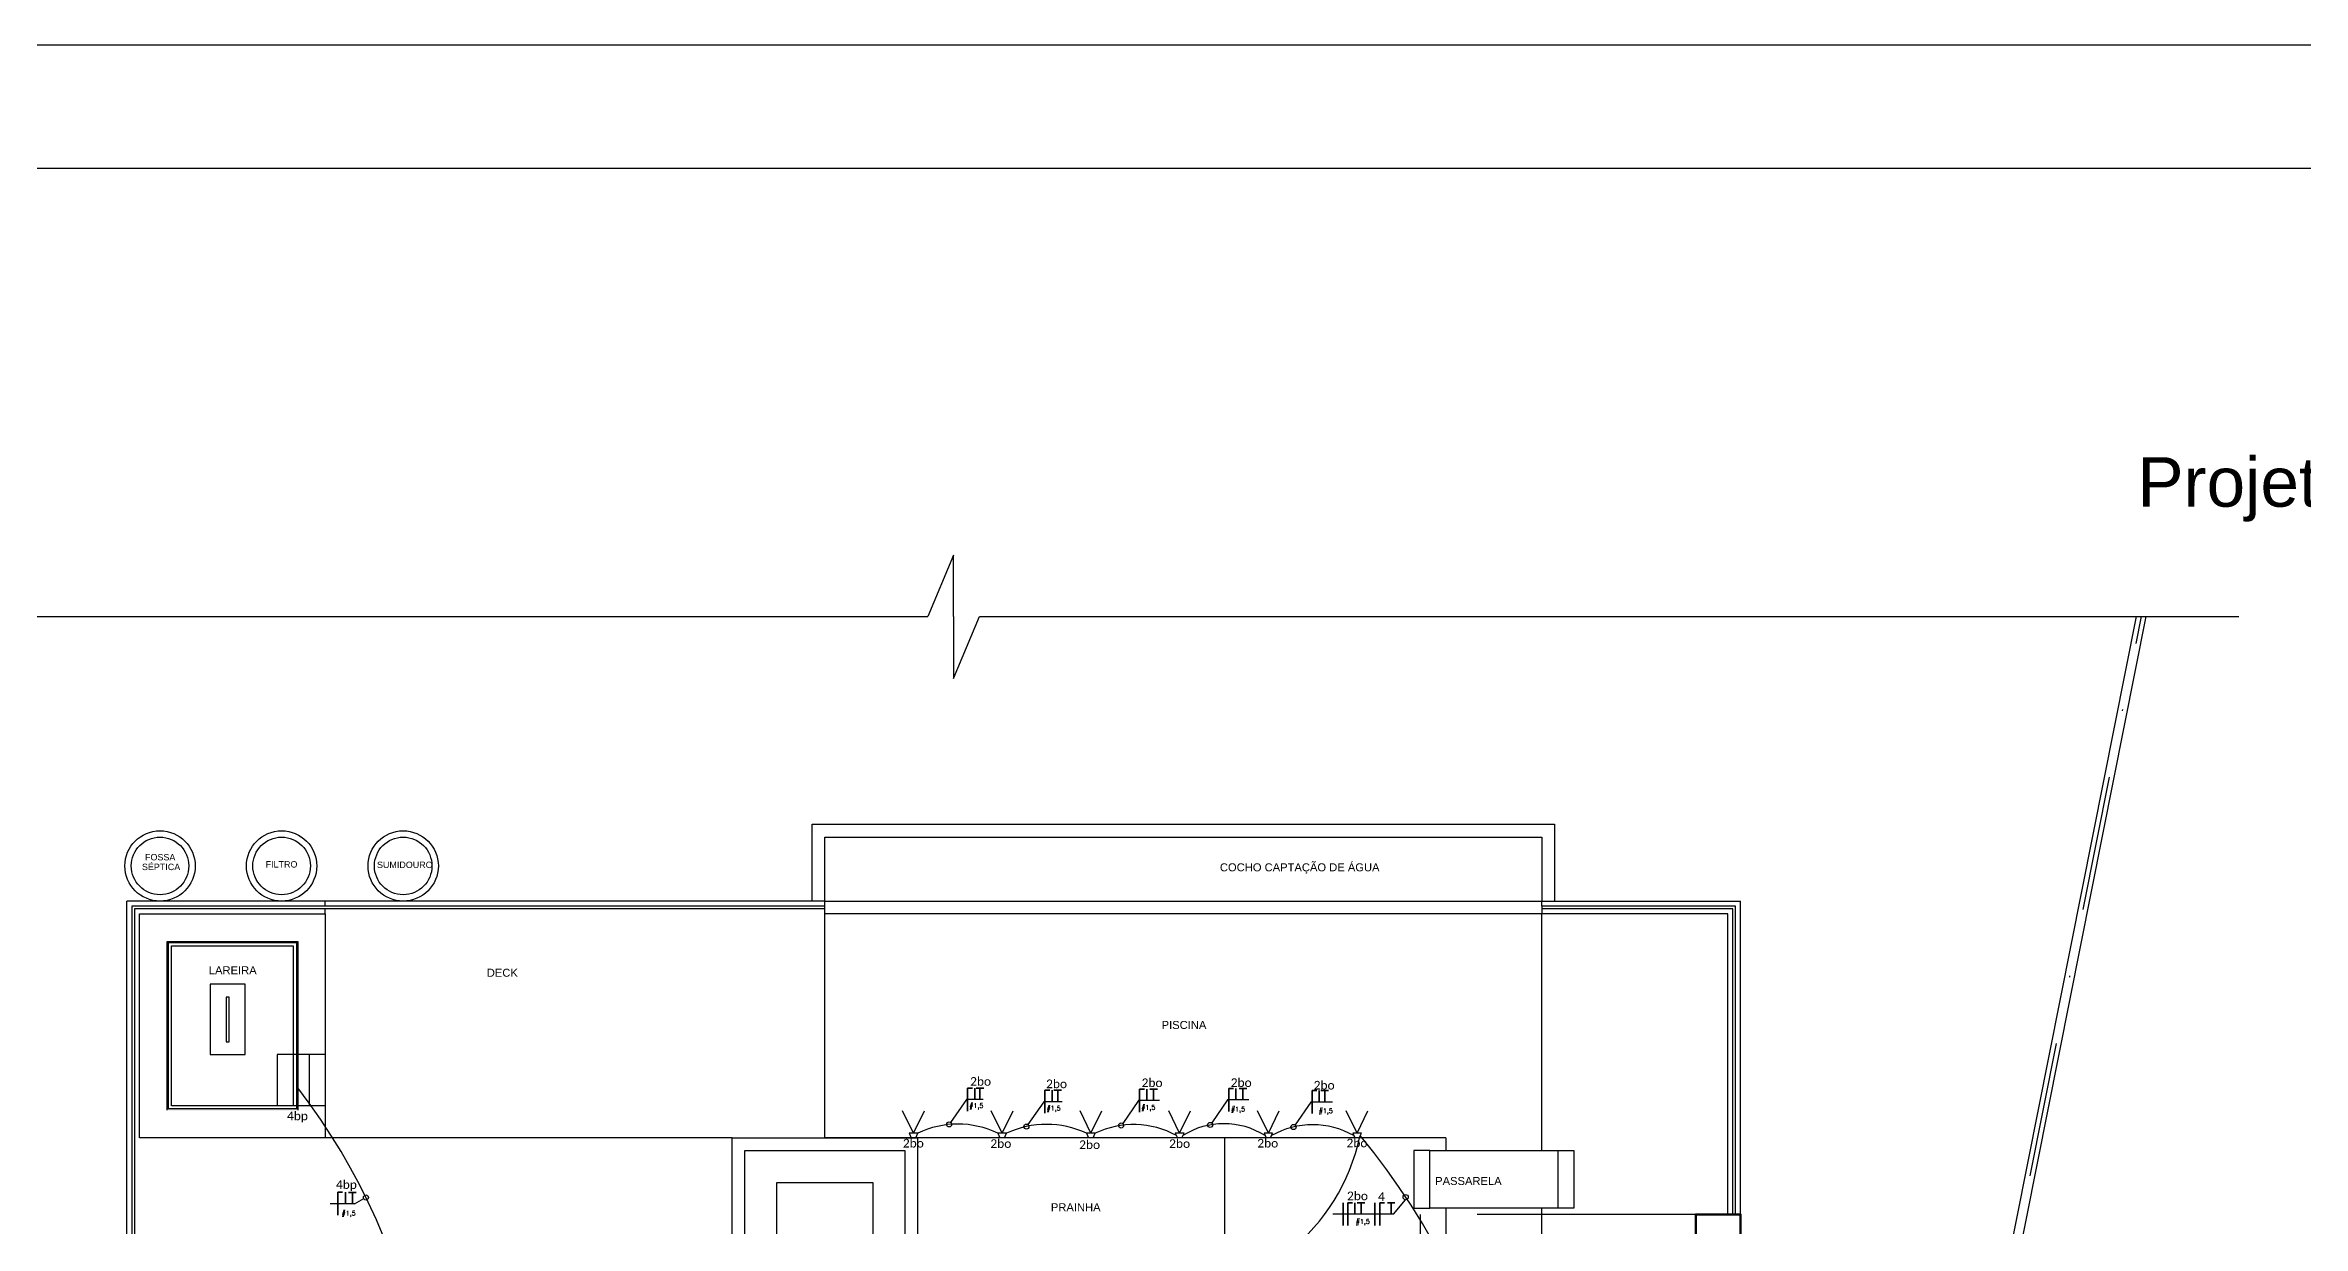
# Model space of a CAD drawing. Header units: millimetres. Extents: x 2775 to 3964, y 1473 to 2314.
# Drawn here: x 2872.3 to 3055.9, y 2218.2 to 2314.3 of the extents above; entities that cross this region are included whole.
import ezdxf

# ---------------------------------------------------------------- set-up
doc = ezdxf.new("R2010")
doc.units = ezdxf.units.MM
for name, pattern in [('ACAD_ISO04W100', [30, 24, -3, 0, -3]), ('CONTINUO', [0]), ('DASHDOT', [1, 0.5, -0.25, 0, -0.25]), ('DASHDOT2', [0.5, 0.25, -0.125, 0, -0.125]), ('DASHEDX2', [38.1, 25.4, -12.7]), ('HIDDEN', [0.375, 0.25, -0.125])]:
    doc.linetypes.add(name, pattern=pattern)
for name, color, linetype in [('01', 254, 'Continuous'), ('02', 7, 'Continuous'), ('03', 254, 'Continuous'), ('04', 4, 'Continuous'), ('07', 7, 'Continuous'), ('COTA', 7, 'Continuous')]:
    doc.layers.add(name, color=color, linetype=linetype)
for name, color, linetype, lineweight in [('06', 252, 'Continuous', 60), ('EJEL05130C', 130, 'Continuous', 30), ('EJEL0550C', 50, 'Continuous', 35), ('EJEL25170TP', 10, 'ACAD_ISO04W100', 25), ('EJELFORMATO', 170, 'Continuous', 25), ('Textos Iluminação', 111, 'DASHDOT2', 50)]:
    doc.layers.add(name, color=color, linetype=linetype, lineweight=lineweight)
doc.styles.add('CALIBRI - MUTABILE 25', font='calibri.ttf', dxfattribs={"height": 25})
doc.styles.add('ROMANS', font='romans', dxfattribs={"height": 0.2})
doc.styles.get("Standard").update_dxf_attribs({"font": 'arial.ttf'})

msp = doc.modelspace()

# ---------------------------------------------------------------- hatches: boundary and pattern name
at = {"layer": '01', "ltscale": 5}
h = msp.add_hatch(color=40, dxfattribs=at)
h.dxf.hatch_style = 1
h.paths.add_polyline_path([(2882.31, 2241.28), (2892.73, 2241.28), (2892.73, 2232.16), (2892.83, 2232.16), (2892.83, 2241.38), (2882.21, 2241.38), (2882.21, 2227.63), (2892.83, 2227.63), (2892.83, 2228), (2892.73, 2228), (2892.73, 2227.74), (2882.31, 2227.74)])
h.paths.add_polyline_path([(2892.83, 2232.16), (2892.73, 2232.16), (2892.73, 2228), (2892.83, 2228)], flags=17)

# ---------------------------------------------------------------- linework, layer by layer
at = {"layer": '01', "linetype": 'DASHDOT', "ltscale": 22}
msp.add_line((2999.29, 2048.88), (3042.81, 2267.81), dxfattribs=at)
at = {"layer": '01', "color": 51, "linetype": 'DASHEDX2', "ltscale": 0.7}
for p, q in [((2882.21, 2241.38), (2892.83, 2241.38)), ((2882.31, 2227.74), (2882.31, 2241.28)), ((2892.73, 2241.28), (2892.73, 2227.74)), ((2892.73, 2227.74), (2882.31, 2227.74))]:
    msp.add_line(p, q, dxfattribs=at)
at = {"layer": '01', "color": 40, "linetype": 'DASHEDX2', "ltscale": 0.7}
for p, q in [((2882.21, 2227.63), (2882.21, 2241.38)), ((2882.31, 2241.28), (2892.73, 2241.28)), ((2892.83, 2241.38), (2892.83, 2227.63)), ((2892.83, 2227.74), (2882.21, 2227.74))]:
    msp.add_line(p, q, dxfattribs=at)
at = {"layer": '01', "ltscale": 5}
for p, q in [((2891.16, 2232.16), (2891.16, 2228)), ((2892.47, 2232.16), (2892.47, 2228))]:
    msp.add_line(p, q, dxfattribs=at)
at = {"layer": '01', "linetype": 'DASHEDX2', "ltscale": 0.7}
for p, q in [((2984.14, 2219.15), (2984.14, 2193.63)), ((3006.56, 2219.15), (2984.14, 2219.15))]:
    msp.add_line(p, q, dxfattribs=at)
at = {"layer": '01', "ltscale": 5}
for points in [[(2888.56, 2237.89), (2885.7, 2237.89), (2885.7, 2232.16), (2888.56, 2232.16)], [(2887.26, 2236.85), (2887, 2236.85), (2887, 2233.2), (2887.26, 2233.2)]]:
    msp.add_lwpolyline(points, close=True, dxfattribs=at)
at = {"layer": '02', "ltscale": 5}
for p, q in [((2946.19, 2272.82), (2944.09, 2267.81)), ((2946.19, 2267.81), (2946.19, 2272.82)), ((2946.19, 2267.81), (2946.19, 2262.79)), ((2946.19, 2262.79), (2948.3, 2267.81)), ((2998.9, 2048.95), (3042.41, 2267.81)), ((2999.67, 2048.79), (3043.21, 2267.81)), ((2935.71, 2244.66), (2878.93, 2244.66)), ((2878.93, 2212.64), (2878.93, 2244.66)), ((2895.07, 2244.24), (2895.07, 2244.66)), ((2935.71, 2243.62), (2935.71, 2244.66)), ((2935.71, 2244.66), (3010.2, 2244.66)), ((2994.03, 2244.24), (2994.03, 2244.66)), ((3010.2, 2219.15), (3010.2, 2244.66)), ((2895.07, 2243.62), (2895.07, 2244.04)), ((3009.16, 2243.62), (2935.71, 2243.62)), ((2935.71, 2225.39), (2935.71, 2243.62)), ((2994.03, 2244.04), (2994.03, 2243.62)), ((2994.03, 2224.35), (2994.03, 2243.62)), ((3009.16, 2219.15), (3009.16, 2243.62)), ((2882.57, 2241.02), (2892.47, 2241.02)), ((2882.57, 2228), (2882.57, 2241.02)), ((2892.47, 2241.02), (2892.47, 2232.16)), ((2895.07, 2232.16), (2891.16, 2232.16)), ((2893.77, 2232.16), (2893.77, 2228)), ((2895.07, 2228), (2882.57, 2228)), ((2986.22, 2225.39), (2935.71, 2225.39))]:
    msp.add_line(p, q, dxfattribs=at)
at = {"layer": '02', "color": 40, "ltscale": 5}
for p, q in [((2942.93, 2225.76), (2942.04, 2227.59)), ((2942.93, 2225.76), (2943.81, 2227.59)), ((2950.14, 2225.76), (2949.25, 2227.59)), ((2950.14, 2225.76), (2951.03, 2227.59)), ((2957.36, 2225.76), (2956.47, 2227.59)), ((2957.36, 2225.76), (2958.25, 2227.59)), ((2964.57, 2225.76), (2963.69, 2227.59)), ((2964.57, 2225.76), (2965.46, 2227.59)), ((2971.79, 2225.76), (2970.9, 2227.59)), ((2971.79, 2225.76), (2972.68, 2227.59)), ((2979.01, 2225.76), (2978.12, 2227.59)), ((2979.01, 2225.76), (2979.89, 2227.59)), ((2943.28, 2225.76), (2942.58, 2225.76)), ((2942.58, 2225.76), (2942.74, 2225.39)), ((2943.11, 2225.39), (2943.28, 2225.76)), ((2950.49, 2225.76), (2949.79, 2225.76)), ((2949.79, 2225.76), (2949.96, 2225.39)), ((2950.33, 2225.39), (2950.49, 2225.76)), ((2957.71, 2225.76), (2957.01, 2225.76)), ((2957.01, 2225.76), (2957.17, 2225.39)), ((2957.54, 2225.39), (2957.71, 2225.76)), ((2964.93, 2225.76), (2964.22, 2225.76)), ((2964.22, 2225.76), (2964.39, 2225.39)), ((2964.76, 2225.39), (2964.93, 2225.76)), ((2972.14, 2225.76), (2971.44, 2225.76)), ((2971.44, 2225.76), (2971.61, 2225.39)), ((2971.97, 2225.39), (2972.14, 2225.76)), ((2979.36, 2225.76), (2978.65, 2225.76)), ((2978.65, 2225.76), (2978.82, 2225.39)), ((2979.19, 2225.39), (2979.36, 2225.76))]:
    msp.add_line(p, q, dxfattribs=at)
at = {"layer": '02', "ltscale": 5}
for points in [[(2832.5, 2267.81), (2944.09, 2267.81)], [(2948.3, 2267.81), (3050.73, 2267.81)], [(2934.67, 2244.66), (2934.67, 2250.91), (2995.07, 2250.91), (2995.07, 2244.66)], [(2935.71, 2244.66), (2935.71, 2249.87), (2994.03, 2249.87), (2994.03, 2244.66)], [(2879.97, 2243.62), (2895.07, 2243.62), (2895.07, 2225.39), (2879.97, 2225.39), (2879.97, 2243.62)], [(2929.2, 2224.35), (2942.22, 2224.35), (2942.22, 2211.33), (2929.2, 2211.33), (2929.2, 2224.35)], [(2984.92, 2224.35), (2983.62, 2224.35), (2983.62, 2219.67), (2984.92, 2219.67)], [(2986.22, 2224.35), (2994.03, 2224.35), (2995.33, 2224.35), (2995.33, 2219.67), (2986.22, 2219.67), (2984.92, 2219.67), (2984.92, 2224.35), (2986.22, 2224.35)], [(2986.22, 2225.39), (2986.22, 2224.35)], [(2995.33, 2224.35), (2996.64, 2224.35), (2996.64, 2219.67), (2995.33, 2219.67)], [(2986.22, 2219.67), (2986.22, 2216.02)], [(2994.03, 2216.02), (2994.03, 2219.67)]]:
    msp.add_lwpolyline(points, dxfattribs=at)
for points in [[(2928.16, 2225.39), (2943.26, 2225.39), (2943.26, 2210.29), (2928.16, 2210.29)], [(2943.26, 2225.39), (2943.26, 2212.38), (2968.26, 2212.38), (2968.26, 2225.39)], [(2931.81, 2221.75), (2939.62, 2221.75), (2939.62, 2213.94), (2931.81, 2213.94)]]:
    msp.add_lwpolyline(points, close=True, dxfattribs=at)
at = {"layer": '02', "linetype": 'HIDDEN', "ltscale": 100}
for centre, radius in [((2881.63, 2247.52), 2.86), ((2881.63, 2247.52), 2.86), ((2881.63, 2247.52), 2.34), ((2891.52, 2247.52), 2.86), ((2891.52, 2247.52), 2.34), ((2901.41, 2247.52), 2.86), ((2901.41, 2247.52), 2.34)]:
    msp.add_circle(centre, radius, dxfattribs=at)
at = {"layer": '03', "ltscale": 5}
for p, q in [((2935.71, 2244.04), (2935.71, 2244.24)), ((2994.03, 2244.24), (2994.03, 2244.04))]:
    msp.add_line(p, q, dxfattribs=at)
for points in [[(2935.71, 2244.24), (2879.34, 2244.24), (2879.34, 2212.64)], [(2935.71, 2244.04), (2879.55, 2244.04), (2879.55, 2212.64)], [(3009.78, 2219.15), (3009.78, 2244.24), (2994.03, 2244.24)], [(3009.58, 2219.15), (3009.58, 2244.04), (2994.03, 2244.04)]]:
    msp.add_lwpolyline(points, dxfattribs=at)
at = {"layer": '06', "ltscale": 5}
msp.add_lwpolyline([(3006.56, 2216.02), (3006.56, 2219.15), (3010.2, 2219.15), (3010.2, 2216.02)], dxfattribs=at)
at = {"layer": '07'}
msp.add_line((2928.16, 2225.39), (2879.97, 2225.39), dxfattribs=at)
at = {"layer": 'EJEL05130C', "ltscale": 5}
for p, q in [((2947.23, 2228.5), (2945.94, 2226.64)), ((2953.52, 2228.33), (2952.23, 2226.47)), ((2961.22, 2228.42), (2959.94, 2226.56)), ((2968.47, 2228.47), (2967.19, 2226.61)), ((2975.25, 2228.3), (2973.97, 2226.44)), ((2897.44, 2220.02), (2895.47, 2220.02)), ((2897.44, 2220.02), (2898.2, 2220.44))]:
    msp.add_line(p, q, dxfattribs=at)
at = {"layer": 'EJEL05130C'}
for p, q in [((2948.59, 2228.5), (2947.23, 2228.5)), ((2955.02, 2228.33), (2953.52, 2228.33)), ((2962.93, 2228.42), (2961.22, 2228.42)), ((2970.2, 2228.47), (2968.47, 2228.47)), ((2977.02, 2228.3), (2975.25, 2228.3)), ((2981.98, 2219.17), (2977.03, 2219.17)), ((2981.98, 2219.17), (2982.96, 2220.35))]:
    msp.add_line(p, q, dxfattribs=at)
at = {"layer": 'EJEL05130C', "ltscale": 5}
for centre in [(2945.82, 2226.48), (2952.11, 2226.3), (2959.81, 2226.39), (2967.06, 2226.44), (2973.84, 2226.27), (2898.38, 2220.53), (2982.96, 2220.56)]:
    msp.add_circle(centre, 0.208, dxfattribs=at)
at = {"layer": 'EJEL0550C', "ltscale": 0.015}
for p, q in [((2947.33, 2227.56), (2947.33, 2229.44)), ((2947.91, 2228.5), (2947.91, 2229.44)), ((2948.33, 2228.5), (2948.33, 2229.44)), ((2953.62, 2227.39), (2953.62, 2229.26)), ((2954.2, 2228.33), (2954.2, 2229.26)), ((2954.66, 2228.33), (2954.66, 2229.26)), ((2961.32, 2227.48), (2961.32, 2229.36)), ((2961.9, 2228.42), (2961.9, 2229.36)), ((2962.46, 2228.42), (2962.46, 2229.36)), ((2968.57, 2227.53), (2968.57, 2229.41)), ((2969.15, 2228.47), (2969.15, 2229.41)), ((2969.72, 2228.47), (2969.72, 2229.41)), ((2975.35, 2227.36), (2975.35, 2229.23)), ((2975.93, 2228.3), (2975.93, 2229.23)), ((2976.38, 2228.3), (2976.38, 2229.23)), ((2896.09, 2219.08), (2896.09, 2220.96)), ((2896.73, 2220.02), (2896.73, 2220.96)), ((2897.28, 2220.02), (2897.28, 2220.95)), ((2977.87, 2218.24), (2977.87, 2220.11)), ((2978.25, 2218.24), (2978.25, 2220.11)), ((2978.82, 2219.17), (2978.82, 2220.11)), ((2979.34, 2219.17), (2979.34, 2220.11)), ((2980.45, 2218.24), (2980.45, 2220.11)), ((2980.85, 2218.24), (2980.85, 2220.11)), ((2981.78, 2219.17), (2981.78, 2220.11))]:
    msp.add_line(p, q, dxfattribs=at)
at = {"layer": 'EJEL0550C'}
for p, q in [((2947.33, 2229.44), (2947.72, 2229.44)), ((2948.33, 2229.44), (2948.02, 2229.44)), ((2948.33, 2229.44), (2948.65, 2229.44)), ((2953.62, 2229.26), (2954.01, 2229.26)), ((2954.66, 2229.26), (2954.35, 2229.26)), ((2954.66, 2229.26), (2954.97, 2229.26)), ((2961.32, 2229.36), (2961.71, 2229.36)), ((2962.46, 2229.36), (2962.15, 2229.36)), ((2962.46, 2229.36), (2962.77, 2229.36)), ((2968.57, 2229.41), (2968.96, 2229.41)), ((2969.72, 2229.41), (2969.41, 2229.41)), ((2969.72, 2229.41), (2970.04, 2229.41)), ((2975.35, 2229.23), (2975.74, 2229.23)), ((2976.38, 2229.23), (2976.07, 2229.23)), ((2976.38, 2229.23), (2976.69, 2229.23)), ((2896.09, 2220.96), (2896.48, 2220.96)), ((2897.28, 2220.95), (2896.96, 2220.95)), ((2897.28, 2220.95), (2897.59, 2220.95)), ((2978.25, 2220.11), (2978.63, 2220.11)), ((2979.34, 2220.11), (2979.02, 2220.11)), ((2979.34, 2220.11), (2979.65, 2220.11)), ((2980.85, 2220.11), (2981.24, 2220.11)), ((2981.78, 2220.11), (2981.47, 2220.11)), ((2981.78, 2220.11), (2982.09, 2220.11))]:
    msp.add_line(p, q, dxfattribs=at)
at = {"layer": 'EJEL25170TP', "ltscale": 5}
for centre, radius, start, end in [((2851.54, 2197.61), 52.15, 10.1046, 37.6486), ((2946.53, 2219.08), 7.43, 63.9959, 116.0041), ((2953.75, 2218.74), 7.74, 65.1183, 114.8817), ((2960.83, 2219.23), 7.24, 61.2948, 115.5341), ((2968.18, 2220.29), 6.25, 57.6999, 122.3001), ((2975.4, 2219.64), 6.81, 60.621, 119.379), ((2963.25, 2228.9), 16.34, 269.9687, 347.9502), ((2930.29, 2185.69), 63.17, 13.7102, 39.1577)]:
    msp.add_arc(centre, radius, start, end, dxfattribs=at)
at = {"layer": 'EJELFORMATO', "color": 7}
msp.add_lwpolyline([(2774.95, 1473.33), (3963.95, 1473.33), (3963.95, 2314.33), (2774.95, 2314.33)], close=True, dxfattribs=at)
at = {"layer": 'EJELFORMATO'}
msp.add_lwpolyline([(3953.95, 1483.33), (2799.95, 1483.33), (2799.95, 2304.33), (3953.95, 2304.33)], close=True, dxfattribs=at)

# ---------------------------------------------------------------- texts
at = {"layer": '04'}
for s, height, p in [('COCHO CAPTAÇÃO DE ÁGUA', 0.6509, (2967.85, 2247.08)), ('LAREIRA', 0.651, (2885.6, 2238.7)), ('DECK', 0.651, (2908.21, 2238.5)), ('PISCINA', 0.651, (2963.11, 2234.25)), ('PASSARELA', 0.651, (2985.36, 2221.55)), ('PRAINHA', 0.651, (2954.1, 2219.41))]:
    msp.add_text(s, height=height, dxfattribs=at).set_placement(p)
at = {"layer": 'COTA', "ltscale": 5}
for s, p in [('FOSSA', (2880.41, 2247.97)), ('SÉPTICA', (2880.16, 2247.18)), ('FILTRO', (2890.22, 2247.39)), ('SUMIDOURO', (2899.28, 2247.35))]:
    msp.add_text(s, height=0.521, dxfattribs=at).set_placement(p)
at = {"layer": 'EJEL05130C', "ltscale": 5, "insert": (3042.49, 2280.79), "char_height": 4.0296, "attachment_point": 1}
msp.add_mtext_dynamic_manual_height_columns('Projeto elétrico', width=42.0365, gutter_width=20.15, heights=[0], dxfattribs=at)
at = {"layer": 'EJEL0550C', "style": 'ROMANS'}
for p in [(2947.46, 2227.82), (2953.75, 2227.61), (2961.45, 2227.68), (2968.75, 2227.54), (2975.89, 2227.4), (2896.4, 2219.07), (2978.9, 2218.39)]:
    msp.add_text('#1,5', height=0.376, dxfattribs=at).set_placement(p)
at = {"layer": 'Textos Iluminação', "linetype": 'CONTINUO', "style": 'CALIBRI - MUTABILE 25'}
for s, p in [('2bo', (2947.53, 2229.63)), ('2bo', (2953.71, 2229.43)), ('2bo', (2961.48, 2229.52)), ('2bo', (2968.73, 2229.53)), ('2bo', (2975.48, 2229.32)), ('4bp', (2891.96, 2226.82)), ('2bo', (2942.06, 2224.6)), ('2bo', (2949.18, 2224.57)), ('2bo', (2956.4, 2224.48)), ('2bo', (2963.72, 2224.57)), ('2bo', (2970.89, 2224.6)), ('2bo', (2978.15, 2224.62)), ('4bp', (2895.94, 2221.23)), ('2bo', (2978.19, 2220.31))]:
    msp.add_text(s, height=0.701, dxfattribs=at).set_placement(p)
at = {"layer": 'Textos Iluminação', "ltscale": 100, "insert": (2980.71, 2220.96), "char_height": 0.701, "attachment_point": 1, "style": 'CALIBRI - MUTABILE 25'}
msp.add_mtext_dynamic_manual_height_columns('4', width=0.8982, gutter_width=3.27, heights=[0], dxfattribs=at)

doc.saveas('drawing.dxf')
